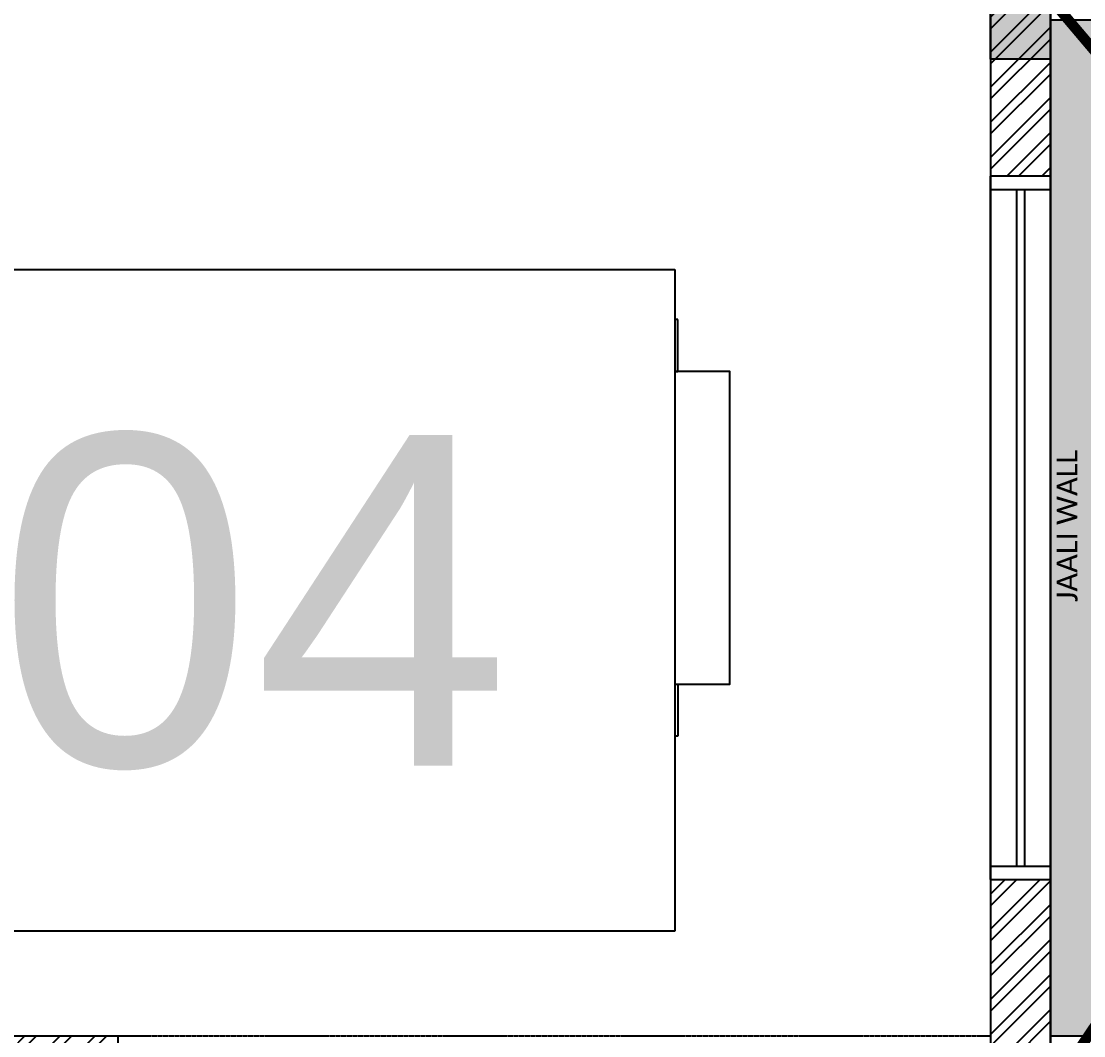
# Model space of a CAD drawing. Header units: millimetres. Extents: x -176651 to 424033, y -469666 to 486614.
# Drawn here: x 187440 to 191519, y 210760 to 214655 of the extents above; entities that cross this region are included whole.
import ezdxf

# ---------------------------------------------------------------- set-up
doc = ezdxf.new("R2010")
doc.units = ezdxf.units.MM
doc.set_wipeout_variables(frame=1)
doc.linetypes.add('1625_East Villa$0$DASHED', pattern=[0.75, 0.5, -0.25])
doc.linetypes.add('1625E_Roof Plan$0$DASHED', pattern=[0.75, 0.5, -0.25])
for name, color, linetype in [('1625_East Villa$0$ad-Elevation 10', 8, 'Continuous'), ('1625_East Villa$0$ad-Furniture', 8, 'Continuous'), ('1625_East Villa$0$ad-Text main', 8, 'Continuous'), ('1625_East Villa$0$ad-Verandah', 8, 'Continuous'), ('1625_East Villa$0$ad-Wall', 8, 'Continuous'), ('1625_East Villa$0$ad-Wall hatch', 8, 'Continuous'), ('1625E_Columns$0$ad-Column', 8, 'Continuous'), ('1625E_Columns$0$ad-Column Hatch', 8, 'Continuous'), ('1625E_Roof Plan$0$ad-Secondary Roof', 8, 'Continuous'), ('ad-Plinth', 8, 'Continuous'), ('Site Levels$0$ad-Lvl-Plinth', 30, 'Continuous')]:
    doc.layers.add(name, color=color, linetype=linetype)
doc.styles.add('1625_East Villa$0$Standard', font='calibril.ttf')
doc.styles.add('Site Levels$0$Sections_The woods Site plan_Entrances$0$Standard', font='arial.ttf')

# ---------------------------------------------------------------- blocks, each defined once
blk = doc.blocks.new('A$C92fa9908')
at = {"layer": 'ad-Plinth', "ltscale": 5}
blk.add_lwpolyline([(0, 13620), (12120, 13620), (12120, 0), (0, 0), (0, 4745), (2830, 4745), (2830, 8645), (0, 8645)], close=True, dxfattribs=at)
blk = doc.blocks.new('zw$C194')
at = {"layer": 'ad-Plinth', "ltscale": 5}
blk.add_blockref('A$C92fa9908', (-12568.4, -222743.9), dxfattribs=at)
blk = doc.blocks.new('1625_East Villa$0$$0$Chair')
for p, q in [((200, 237.5), (0, 237.5)), ((0, 237.5), (0, -237.5)), ((200, -237.5), (200, 237.5)), ((152.5, 190), (0, 190)), ((152.5, -190), (152.5, 190)), ((0, -190), (152.5, -190)), ((0, -237.5), (200, -237.5))]:
    blk.add_line(p, q)
blk = doc.blocks.new('1625_East Villa$0$$0$D.Table')
at = {"layer": '1625_East Villa$0$ad-Furniture'}
blk.add_lwpolyline([(-1062.5, 600), (1062.5, 600), (1062.5, -600), (-1062.5, -600)], close=True, dxfattribs=at)
at = {"layer": '1625_East Villa$0$ad-Furniture', "xscale": -1}
for p, rotation in [((-625, 600), 270), ((0, -600), 89.99999999999993), ((625, -600), 89.99999999999993)]:
    blk.add_blockref('1625_East Villa$0$$0$Chair', p, dxfattribs=dict(at, rotation=rotation))
at = {"layer": '1625_East Villa$0$ad-Furniture'}
for p, rotation in [((0, 600), 90), ((625, 600), 90), ((-625, -600), 270)]:
    blk.add_blockref('1625_East Villa$0$$0$Chair', p, dxfattribs=dict(at, rotation=rotation))
blk = doc.blocks.new('1625_East Villa$0$zw$D46D')
at = {"layer": '1625_East Villa$0$ad-Furniture', "linetype": '1625_East Villa$0$DASHED'}
blk.add_lwpolyline([(8540, 4745), (11890, 4745)], dxfattribs=at)
at = {"layer": '1625_East Villa$0$ad-Furniture', "xscale": -1, "rotation": 180}
blk.add_blockref('1625_East Villa$0$$0$D.Table', (9827.5, 6695), dxfattribs=at)
blk = doc.blocks.new('1625_East Villa$0$zw$3849')
at = {"layer": '1625_East Villa$0$ad-Text main', "insert": (9825.3, 6688.5), "char_height": 150, "width": 1741.287, "attachment_point": 5, "style": '1625_East Villa$0$Standard', "bg_fill": 2}
blk.add_mtext("DINING\\P15'-3'' x 12'-10''", dxfattribs=at)
blk = doc.blocks.new('1625_East Villa$0$zw$7F57')
at = {"layer": '1625_East Villa$0$ad-Text main', "insert": (294.2, 7.4), "char_height": 80, "width": 631.603, "attachment_point": 5, "rotation": 90, "style": '1625_East Villa$0$Standard'}
blk.add_mtext('JAALI WALL', dxfattribs=at)
blk.add_wipeout([(230, 1350), (230, -1350), (0, -1350), (0, 1350)]).dxf.layer = '1625_East Villa$0$ad-Elevation 10'
at = {"layer": '1625_East Villa$0$ad-Elevation 10'}
for points in [[(0, 1300), (230, 1300), (230, 1350), (0, 1350)], [(0, -1300), (0, -1350), (230, -1350), (230, -1300)]]:
    blk.add_lwpolyline(points, close=True, dxfattribs=at)
for points in [[(0, -1350), (0, 1350)], [(230, -1350), (230, 1350)], [(100, 1300), (100, -1300)], [(130, 1300), (130, -1300)]]:
    blk.add_lwpolyline(points, dxfattribs=at)
blk = doc.blocks.new('1625_East Villa$0$zw$42B5')
at = {"layer": '1625_East Villa$0$ad-Wall hatch', "transparency": 33554610}
h = blk.add_hatch(dxfattribs=at)
h.set_pattern_fill('ANSI32', color=256, scale=10)
h.set_pattern_definition([(45, (-1040635.14, 674820.02), (-67.351921, 67.351921), []), (45, (-1040590.24, 674820.02), (-67.351921, 67.351921), [])])
h.paths.add_polyline_path([(12120, 13620), (12120, 10220), (11890, 10220), (11890, 13390), (7240, 13390), (7240, 8645), (4245, 8645), (4245, 8875), (4445, 8875), (4445, 9370), (4560, 9370), (4560, 8760), (7010, 8760), (7010, 10500), (6360, 10500), (6360, 10615), (7010, 10615), (7010, 13390), (4560, 13390), (4560, 10615), (5560, 10615), (5560, 10500), (4445, 10500), (4445, 13390), (230, 13390), (230, 8875), (3345, 8875), (3345, 8645), (3060, 8645), (3060, 4745), (3345, 4745), (3345, 4515), (230, 4515), (230, 230), (4995, 230), (4995, 3130), (6060, 3130), (6060, 3015), (5110, 3015), (5110, 230), (8310, 230), (8310, 3015), (6860, 3015), (6860, 3130), (8310, 3130), (8310, 4630), (5110, 4630), (5110, 3930), (4995, 3930), (4995, 4515), (4245, 4515), (4245, 4745), (8540, 4745), (8540, 230), (9240, 230), (9240, 0), (0, 0), (0, 4745), (2830, 4745), (2830, 8645), (0, 8645), (0, 13620)])
h = blk.add_hatch(dxfattribs=at)
h.set_pattern_fill('ANSI32', color=256, scale=10)
h.set_pattern_definition([(45, (411299.33, 102900.03), (-67.35192, 67.35192), []), (45, (411344.235, 102900.03), (-67.35192, 67.35192), [])])
h.paths.add_polyline_path([(12120, 0), (12120, 9020), (11890, 9020), (11890, 230), (10090, 230), (10090, 0)])
blk.add_blockref('1625_East Villa$0$zw$7F57', (11890, 6695))
at = {"layer": '1625_East Villa$0$ad-Wall'}
blk.add_lwpolyline([(230, 230), (4995, 230), (4995, 3130), (6060, 3130), (6060, 3015), (5110, 3015), (5110, 230), (8310, 230), (8310, 3015), (6860, 3015), (6860, 3130), (8310, 3130), (8310, 4630), (5110, 4630), (5110, 3930), (4995, 3930), (4995, 4515), (4245, 4515), (4245, 4745), (8540, 4745), (8540, 230), (9240, 230), (9240, 0), (0, 0)], dxfattribs=at)
blk.add_lwpolyline([(12120, 0), (12120, 9020), (11890, 9020), (11890, 230), (10090, 230), (10090, 0)], close=True, dxfattribs=at)
blk = doc.blocks.new('1625_East Villa$0$zw$959F')
at = {"transparency": 33554559}
h = blk.add_hatch(color=256, dxfattribs=at)
h.dxf.hatch_style = 1
h.set_gradient(color1=(153, 204, 0), color2=(63, 127, 0), tint=1, name='INVSPHERICAL')
h.paths.add_polyline_path([(0, -8875), (2430, -8875), (2430, -4975), (0, -4975)])
h = blk.add_hatch(dxfattribs=at)
h.set_pattern_fill('GRASS', color=74)
h.set_pattern_definition([(90, (-1096435.541, 661200.024), (-17.96051224, 17.96051224), [4.7625, -31.1585245]), (45, (-1096435.54, 661200.024), (-17.96051224, 17.96051224), [4.7625, -20.6375]), (135, (-1096435.54, 661200.024), (-17.96051224, -17.96051224), [4.7625, -20.6375])])
h.paths.add_polyline_path([(0, -8875), (2430, -8875), (2430, -4975), (0, -4975)])
at = {"layer": '1625_East Villa$0$ad-Elevation 10'}
blk.add_lwpolyline([(0, -8875), (2430, -8875), (2430, -4975), (0, -4975)], close=True, dxfattribs=at)
blk = doc.blocks.new('1625E_Roof Plan')
at = {"layer": '1625E_Roof Plan$0$ad-Secondary Roof', "linetype": '1625E_Roof Plan$0$DASHED', "ltscale": 2, "const_width": 40}
for points in [[(12570, 8195), (10022.5, 11207.5), (12570, 14220), (13950, 14220), (13950, 8195)], [(12570, 5195), (10022.5, 1425), (12570, -2345), (13950, -2345), (13950, 5195)]]:
    blk.add_lwpolyline(points, close=True, dxfattribs=at)
blk = doc.blocks.new('1625E_Columns$0$zw$6AA0')
at = {"layer": '1625E_Columns$0$ad-Column Hatch', "transparency": 33554687}
h = blk.add_hatch(color=256, dxfattribs=at)
h.dxf.hatch_style = 1
h.paths.add_polyline_path([(0, -230), (380, -230), (380, 0), (0, 0)])
at = {"layer": '1625E_Columns$0$ad-Column'}
blk.add_lwpolyline([(0, -230), (380, -230), (380, 0), (0, 0)], close=True, dxfattribs=at)
blk = doc.blocks.new('1625E_Columns')
at = {"layer": '1625E_Columns$0$ad-Column', "xscale": -1.000000000000001, "rotation": 90}
blk.add_blockref('1625E_Columns$0$zw$6AA0', (11890, 8875), dxfattribs=at)
blk = doc.blocks.new('1625_East Villa')
at = {"layer": '1625_East Villa$0$ad-Verandah'}
blk.add_blockref('1625_East Villa$0$zw$959F', (12120, 13620), dxfattribs=at)
at = {"layer": '1625_East Villa$0$ad-Furniture'}
blk.add_blockref('1625_East Villa$0$zw$D46D', (0, 0), dxfattribs=at)
at = {"layer": '1625_East Villa$0$ad-Text main'}
blk.add_blockref('1625_East Villa$0$zw$3849', (0, 0), dxfattribs=at)
at = {"layer": '1625_East Villa$0$ad-Wall'}
blk.add_blockref('1625_East Villa$0$zw$42B5', (0, 0), dxfattribs=at)
for name in ['1625E_Roof Plan', '1625E_Columns']:
    blk.add_blockref(name, (0, 0))
blk = doc.blocks.new("All Plot's Villa Plans")
at = {"ltscale": 5}
blk.add_blockref('1625_East Villa', (179270.5, 206014.9), dxfattribs=at)
blk = doc.blocks.new('Site Levels$0$zw$63CD')
at = {"layer": 'Site Levels$0$ad-Lvl-Plinth', "insert": (192588.1, 113004.4), "char_height": 1269.985, "width": 5416.267, "attachment_point": 5, "style": 'Site Levels$0$Sections_The woods Site plan_Entrances$0$Standard', "bg_fill": 19, "box_fill_scale": 1.5, "bg_fill_color": 257, "bg_fill_transparency": 0}
blk.add_mtext('\\pxt4;502.04', dxfattribs=at)
blk = doc.blocks.new('Site Levels')
at = {"layer": 'Site Levels$0$ad-Lvl-Plinth', "ltscale": 5}
blk.add_blockref('Site Levels$0$zw$63CD', (-5982.9, 99418.6), dxfattribs=at)

msp = doc.modelspace()

# ---------------------------------------------------------------- block references
at = {"ltscale": 5}
msp.add_blockref("All Plot's Villa Plans", (0, 0), dxfattribs=at)

# ---------------------------------------------------------------- next in the draw order: block references
msp.add_blockref('zw$C194', (191838.8, 428758.8), dxfattribs=at)

# ---------------------------------------------------------------- next in the draw order: block references
msp.add_blockref('Site Levels', (0, 0), dxfattribs=at)

doc.saveas('drawing.dxf')
